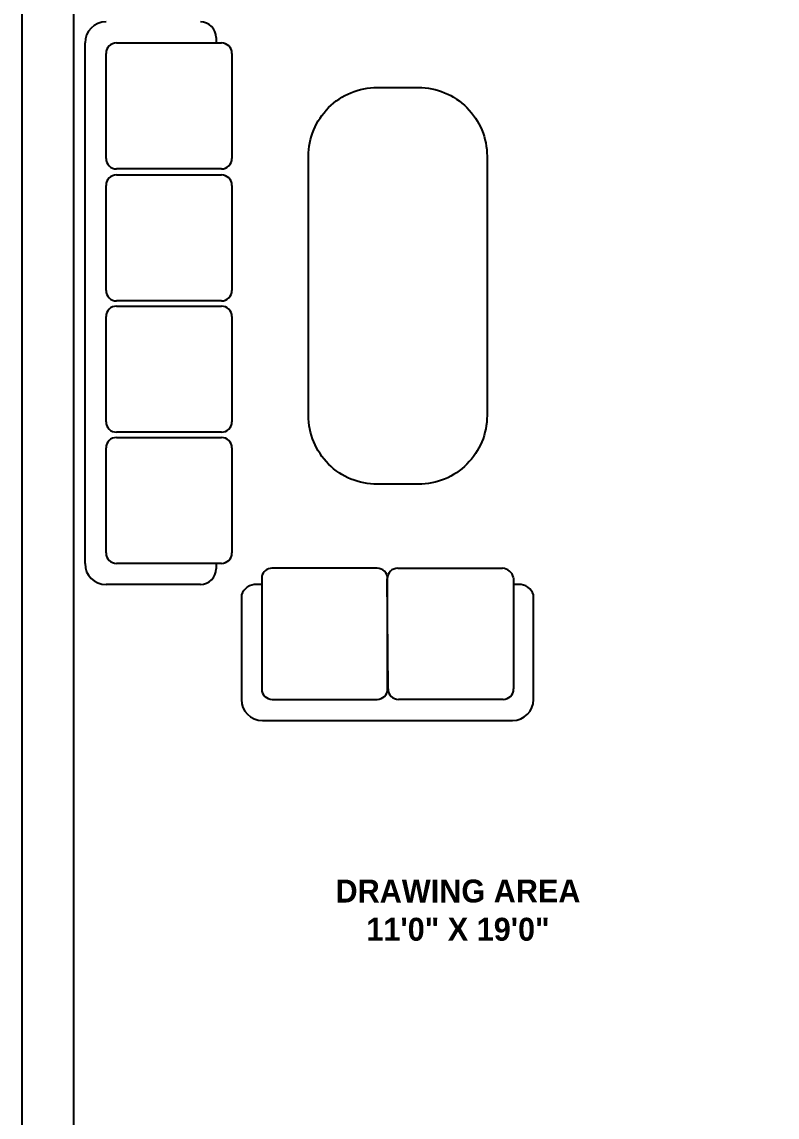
# Model space of a CAD drawing. Header units: inches. Extents: x 9636 to 21597, y -10243 to 557.
# Drawn here: x 13654.1 to 13786, y -8587 to -8395.8 of the extents above; entities that cross this region are included whole.
import ezdxf

# ---------------------------------------------------------------- set-up
doc = ezdxf.new("R2010")
doc.units = ezdxf.units.IN
doc.header["$MEASUREMENT"] = 0
doc.layers.add('M40-KOLTUKSUNGERI', color=136, linetype='Continuous')
doc.styles.add('HEMI', font='stylu.ttf')

msp = doc.modelspace()

# ---------------------------------------------------------------- linework, layer by layer
msp.add_line((13663.12, -8262.47), (13663.12, -8881.47))
msp.add_lwpolyline([(13654.12, -8962.16), (14311.12, -8962.16), (14311.12, -8220.47), (13654.12, -8220.47), (13654.12, -8684.47)], close=True)
msp.add_lwpolyline([(13716.19, -8407.24), (13723.38, -8407.24, -0.414214), (13735.38, -8419.24), (13735.38, -8464.5, -0.414214), (13723.38, -8476.5), (13716.19, -8476.5, -0.414214), (13704.19, -8464.5), (13704.19, -8419.24, -0.414214)], format="xyb", close=True)
at = {"layer": 'M40-KOLTUKSUNGERI', "color": 18, "linetype": 'Continuous', "true_color": 0x000000}
for p, q in [((13665.15, -8490.33), (13665.15, -8399.46)), ((13670.65, -8399.46), (13688.98, -8399.46)), ((13688.07, -8398.54), (13688.07, -8399.46)), ((13668.82, -8419.62), (13668.82, -8401.29)), ((13690.82, -8401.29), (13690.82, -8419.62)), ((13688.98, -8421.46), (13670.65, -8421.46)), ((13670.65, -8422.49), (13688.98, -8422.49)), ((13668.82, -8442.66), (13668.82, -8424.33)), ((13690.82, -8424.33), (13690.82, -8442.66)), ((13688.98, -8444.49), (13670.65, -8444.49)), ((13670.65, -8445.41), (13688.98, -8445.41)), ((13668.82, -8465.58), (13668.82, -8447.24)), ((13690.82, -8447.24), (13690.82, -8465.58)), ((13688.98, -8467.41), (13670.65, -8467.41)), ((13670.65, -8468.33), (13688.98, -8468.33)), ((13668.82, -8488.49), (13668.82, -8470.16)), ((13690.82, -8470.16), (13690.82, -8488.49)), ((13688.98, -8490.33), (13670.65, -8490.33)), ((13688.07, -8490.33), (13688.07, -8491.24)), ((13716.18, -8491.14), (13697.81, -8491.14)), ((13719.79, -8491.14), (13738.06, -8491.14)), ((13696.01, -8492.59), (13696.01, -8512.23)), ((13718.08, -8512.23), (13717.95, -8492.98)), ((13718.01, -8512.23), (13718.01, -8492.98)), ((13740.01, -8492.81), (13740.01, -8512.23)), ((13685.32, -8493.99), (13668.82, -8493.99)), ((13692.47, -8495.81), (13692.47, -8514.06)), ((13696.01, -8493.98), (13695.14, -8493.98)), ((13740.89, -8493.98), (13740.01, -8493.98)), ((13743.51, -8514.06), (13743.51, -8495.81)), ((13697.85, -8514.06), (13716.18, -8514.06)), ((13738.18, -8514.06), (13719.91, -8514.06)), ((13696.13, -8517.73), (13739.84, -8517.73))]:
    msp.add_line(p, q, dxfattribs=at)
for centre, radius, start, end in [((13668.82, -8399.46), 3.67, 90, 180), ((13685.32, -8398.54), 2.75, 360, 90), ((13670.65, -8401.29), 1.83, 90, 180), ((13688.98, -8401.29), 1.83, 360, 90), ((13670.65, -8419.62), 1.83, 180, 270), ((13688.98, -8419.62), 1.83, 270, 0), ((13670.65, -8424.33), 1.83, 90, 180), ((13688.98, -8424.33), 1.83, 360, 90), ((13670.65, -8442.66), 1.83, 180, 270), ((13688.98, -8442.66), 1.83, 270, 0), ((13670.65, -8447.24), 1.83, 90, 180), ((13688.98, -8447.24), 1.83, 360, 90), ((13670.65, -8465.58), 1.83, 180, 270), ((13688.98, -8465.58), 1.83, 270, 0), ((13670.65, -8470.16), 1.83, 90, 180), ((13688.98, -8470.16), 1.83, 360, 90), ((13670.65, -8488.49), 1.83, 180, 270), ((13688.98, -8488.49), 1.83, 270, 0), ((13668.82, -8490.33), 3.67, 180, 270), ((13685.32, -8491.24), 2.75, 270, 0), ((13697.81, -8492.98), 1.83, 90, 167.7362), ((13716.18, -8492.98), 1.83, 360, 90), ((13719.79, -8492.98), 1.83, 90, 180), ((13737.95, -8493.24), 2.1, 12.0053, 87.1782), ((13695.03, -8496.69), 2.71, 87.7837, 161.1346), ((13740.99, -8496.63), 2.65, 17.9395, 92.1502), ((13697.85, -8512.23), 1.83, 180, 270), ((13716.18, -8512.23), 1.83, 270, 0), ((13719.91, -8512.23), 1.83, 180, 270), ((13738.18, -8512.23), 1.83, 270, 0), ((13696.13, -8514.06), 3.67, 180, 270), ((13739.84, -8514.06), 3.67, 270, 0)]:
    msp.add_arc(centre, radius, start, end, dxfattribs=at)

# ---------------------------------------------------------------- texts
at = {"color": 1, "lineweight": 15, "insert": (13770.88, -8545.5), "char_height": 4, "width": 81.1585, "attachment_point": 3, "rotation": 0.0094, "style": 'HEMI'}
msp.add_mtext('\\pxqc;{\\fStylus BT|b1|i0|c0|p34;DRAWING AREA\\P11\'0" X 19\'0"}', dxfattribs=at)

doc.saveas('drawing.dxf')
